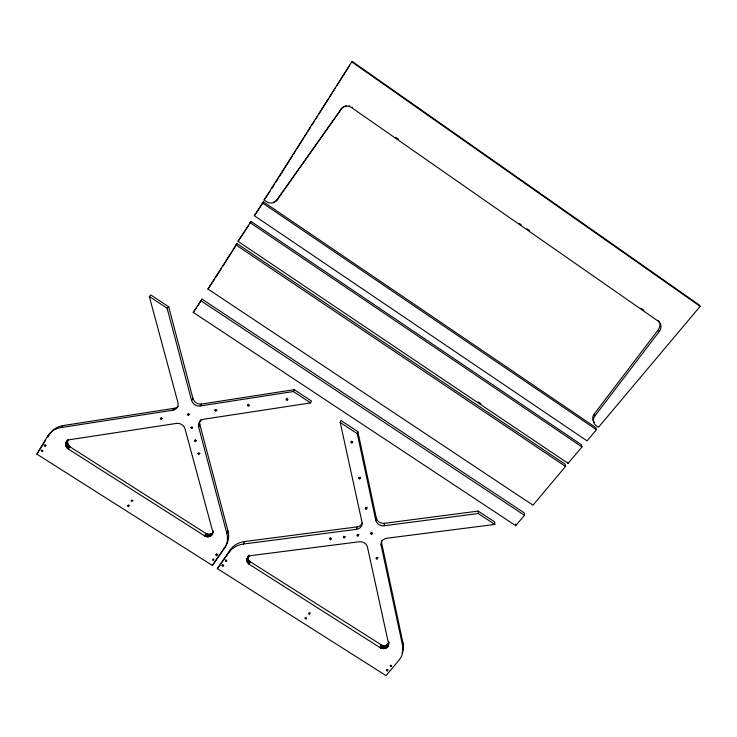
<?xml version="1.0" encoding="UTF-8"?>
<svg xmlns="http://www.w3.org/2000/svg" width="737" height="737" viewBox="0 0 737 737"><rect width="100%" height="100%" fill="white"/><g stroke="black" fill="none" stroke-linecap="round" stroke-linejoin="round"><path stroke-width="1.11" d="M65.584 444.181L66.662 441.223L69.25 439.768L176.502 423.397A7.186 6.393 31.4 0 1 185.042 428.925L212.652 531.285C213.748 535.652 207.972 538.296 204.674 535.9L68.283 448.999L66.238 446.723L65.584 444.181L67.509 442.145L68.154 439.786M246.812 559.954L248.102 556.951L250.783 555.624L359.26 541.759A7.002 6.172 13.5 0 1 367.45 547.066L388.537 643.539C389.21 647.86 383.424 649.96 380.255 647.759L249.207 564.275L246.904 560.921L247.89 556.942L246.84 559.475M362.3 523.003A7.02 6.255 14.2 0 1 357.067 526.891L244.564 541.557A23.289 20.185 21 0 0 230.349 549.645L217.378 568.642L386.059 675.636L398.947 660.269A23.114 19.613 11.7 0 0 402.614 645.695L402.927 642.802L381.591 542.81A7.002 6.2 11.4 0 1 381.526 540.783M387.321 647.15L387.708 644.258L388.804 642.48M387.644 646.8L388.031 643.908M387.929 646.423L388.436 643.327M388.261 645.805L388.786 641.614M388.528 644.921L388.777 642.996M386.114 648.007L386.51 645.115L387.708 644.258M386.557 647.759L386.943 644.866M386.953 647.473L387.349 644.58M385.165 648.385L385.562 645.483L386.51 645.115M385.654 648.219L386.05 645.317M384.134 648.588L384.539 645.686L385.562 645.483M384.659 648.505L385.055 645.612M383.065 648.606L383.47 645.713L384.539 645.686M383.599 648.624L384.005 645.723M381.996 648.449L382.402 645.557L250.239 561.723L248.48 559.798L247.853 557.421M382.531 648.551L382.936 645.658L382.402 645.557M380.725 648.007L381.14 645.115M381.222 648.219L381.637 645.326M381.471 648.311L381.886 645.409M380.255 647.759L380.67 644.866M195.13 439.63L195.351 440.44L196.401 440.68M248.148 404.198L248.36 405.037L249.428 405.276M402.614 645.695L381.158 545.334L381.591 542.81M384.502 523.316L478.212 511.1L494.684 521.971L494.794 524.44L478.239 513.523L384.088 525.757L384.502 523.316A7.057 6.311 11.9 0 1 376.285 517.954L357.869 431.652L340.872 420.431L340.218 422.448L362.014 522.192A7.057 6.274 14.3 0 1 356.515 529.341L243.505 544.026A23.4 20.249 21 0 0 229.225 552.151L217.378 568.642M286.527 398.284C286.757 400.55 288.729 398.349 286.315 398.883C285.053 400.117 288.047 401.186 287.808 399.408M384.088 525.757A7.094 6.329 12 0 1 375.824 520.377L376.285 517.954M330.148 537.54L330.489 538.461L331.539 538.452M360.78 477.235L360.061 477.954L359.02 477.263M356.515 529.341L357.067 526.891M375.824 520.377L357.307 433.725L357.869 431.652M248.774 563.943L249.815 561.401M249.207 564.275L250.239 561.723M248.028 563.197L249.06 560.645M248.378 563.584L249.419 561.041M247.208 561.88L248.249 559.337M247.439 562.331L248.48 559.798M247.706 562.773L248.747 560.231M246.831 560.442L247.881 557.909M248.47 556.628L249.161 554.952M246.904 560.921L247.945 558.388M247.033 561.41L248.074 558.867M246.932 559.005L248.323 555.818M224.177 548.927A23.556 20.424 24.6 0 0 226.83 533.376L198.603 426.87A7.204 6.467 29.9 0 1 203.67 419.242L310.618 402.918L311.419 400.992L294.238 389.652L201.505 404.06A7.241 6.541 32.2 0 1 192.947 398.477L168.69 306.767L150.947 295.058L149.316 296.477L177.912 402.503A7.259 6.495 33.5 0 1 172.919 410.205L61.189 427.534A24.21 20.793 35.2 0 0 47.509 436.387L36.85 454.121L212.367 565.454L224.942 547.278M243.505 544.026L244.564 541.557M229.225 552.151L230.349 549.645M161.2 417.418L161.339 418.432L162.564 418.561M226.83 533.376L227.982 530.953L199.92 424.871A7.167 6.44 30 0 1 200.925 419.593M212.367 565.454L223.311 549.701M149.316 296.477L167.152 308.25L191.574 400.366A7.278 6.569 32.2 0 0 200.178 405.976L293.354 391.522L294.238 389.652M210.754 535.946L213.325 532.142M211.16 535.652L212.376 533.219M212.735 532.759L213.564 530.907M211.519 535.329L213.463 531.626M209.372 536.564L210.598 534.132L211.97 533.514M209.861 536.407L211.086 533.966M210.321 536.195L211.547 533.763M208.341 536.748L209.566 534.316L210.598 534.132M208.866 536.683L210.091 534.251M207.272 536.739L208.507 534.307L209.566 534.316M207.806 536.766L209.041 534.334M206.194 536.545L207.438 534.113L208.507 534.307M206.728 536.665L207.963 534.233M205.162 536.158L206.406 533.726L207.438 534.113M205.678 536.37L206.913 533.938M204.674 535.9L205.927 533.468L70.19 446.944L68.163 444.678L67.509 442.145M310.47 612.843C306.048 613.626 312 615.717 308.932 612.843M358.983 534.62L358.329 535.099L357.381 534.629M378.007 557.504L377.353 557.983L376.404 557.522M45.261 440.8L36.85 454.121M47.896 437.087L48.983 435.291M193.205 312.368L202.021 299.121L524.2 512.878L524.449 515.32L515.743 525.674L193.205 312.368L196.318 308.158M207.935 289.033L237.038 243.643L565.076 464.19L565.546 466.447L532.971 505.195L207.935 289.033L214.707 279.028M238.023 241.34L251.059 221.441L581.429 444.724L581.981 446.898L568.126 463.38L238.023 241.34L244.97 231.086M254.247 215.637L263.413 201.874L595.818 427.589L596.454 429.689L587.048 440.873L254.247 215.637L255.389 214.587M346.187 105.778A8.291 7.987 82.3 0 0 341.111 109.288L277.14 199.709A7.96 7.591 55.8 0 1 266.536 201.708L264.086 200.049L352.111 61.364L698.934 304.796L700.15 306.352L598.527 427.22L596.261 425.682A7.72 6.983 -10.4 0 1 594.934 415.908L594.308 413.862L658.233 329.872A8.089 7.37 -21.3 0 0 658.021 320.236M197.461 306.352L202.021 299.121M215.913 277.112L221.349 268.508M222.556 266.591L231.003 253.206M232.21 251.299L237.038 243.643M246.186 229.161L248.627 225.301M249.843 223.366L251.059 221.441M255.96 213.675L263.413 201.874M270.083 191.307L264.086 200.049M271.916 188.396L274.367 184.517M275.592 182.583L278.042 178.704M279.259 176.76L292.119 156.401M293.344 154.457L295.795 150.578M297.011 148.634L303.137 138.943M304.363 136.999L306.813 133.121M308.038 131.186L310.48 127.308M311.705 125.364L314.155 121.485M315.381 119.541L317.214 116.639M318.439 114.696L328.232 99.182M329.457 97.238L331.908 93.359M333.133 91.425L335.584 87.546M336.809 85.603L349.66 65.243M198.603 426.87L199.92 424.871M200.178 405.976L201.505 404.06M277.14 199.709L341.111 109.288M223.891 548.457L224.849 547.112M191.574 400.366L192.947 398.477M172.919 410.205L174.365 408.28A7.223 6.467 33.6 0 0 178.114 406.28M594.934 415.908L659.228 331.549A8.135 7.407 -21.2 0 0 658.058 321.074L351.549 107.556A8.337 8.033 82.1 0 0 340.393 109.813M189.731 414.24L188.976 414.581L188.128 413.881M217.019 410.039L216.024 410.334L215.379 409.459M67.832 448.658L69.739 446.604M68.283 448.999L70.19 446.944M67.214 448.078L69.121 446.023M67.408 448.28L69.324 446.226M66.523 447.202L68.44 445.148M66.846 447.654L68.762 445.599M66.008 446.235L67.933 444.19M66.238 446.723L68.163 444.678M65.694 445.212L67.611 443.177M65.823 445.728L67.749 443.683M65.611 443.674L67.537 441.638M65.611 444.697L67.537 442.661M66.229 441.813L68.43 439.39M65.814 442.707L67.924 440.219M65.685 443.177L67.611 441.15M61.189 427.534L63.142 425.562L174.365 408.28M47.509 436.387L48.854 435.051M345.257 536.554L344.483 536.858L343.682 536.195M372.581 533.026L371.577 533.284L370.987 532.464M167.152 308.25L168.69 306.767M351.549 107.556L352.212 107.049M200.031 453.485L198.585 452.979M133.019 500.432C128.966 499.115 132.706 503.592 132.034 500.34M352.728 441.887L351.641 441.914L351.236 441.15M217.839 554.381L216.448 553.892M223.707 565.122L222.528 564.993M387.828 669.574L387.192 669.574M494.794 524.44L386.722 538.25A7.038 6.218 11.4 0 0 381.158 545.334M192.707 427.709L191.648 427.027M43.078 450.786C38.748 449.082 43.759 454.001 41.981 449.911M129.362 505.591L128.413 505.131M213.233 559.125C210.754 560.894 215.665 560.461 213.444 559.18M305.938 617.919C307.873 620.6 302.612 617.974 306.242 617.938M382.936 645.658L383.47 645.713M46.016 445.627L45.104 444.78M226.25 560.286C223.145 561.511 229.004 562.147 225.78 559.825M222.786 565.104C219.727 565.417 224.545 567.794 222.989 565.205M305.809 617.882L305.247 617.302M205.927 533.468L206.406 533.726M293.354 391.522L310.618 402.918M340.218 422.448L357.307 433.725M200.648 300.576L524.449 515.32M478.175 401.905L481.04 403.83M235.822 244.841L565.546 466.447M249.898 222.528L581.981 446.898M262.308 202.868L596.454 429.689M395.622 137.294L398.459 139.275M519.272 223.44L521.16 224.757M526.826 228.7L529.654 230.672M641.024 308.269L643.862 310.24M351.438 61.622L700.15 306.352M45.399 445.36C42.23 444.42 46.422 448.492 45.473 445.314M658.233 329.872L659.228 331.549M567.877 462.256L568.126 463.38M515.605 524.025L515.743 525.674M367.302 507.369L366.611 508.272L365.561 507.388M478.212 511.1L478.239 513.523M402.448 651.711A23.004 19.54 11.7 0 1 401.997 652.918M402.927 642.802A23.004 19.54 11.7 0 1 402.807 650.485M227.982 530.953A23.446 20.35 24.6 0 1 226.066 545.334M49.526 434.388A24.1 20.719 35.2 0 1 63.142 425.562M349.052 105.741A8.291 7.987 82.3 0 1 349.826 105.916M278.171 198.723A7.914 7.554 56 0 1 275.26 201.339M274.818 201.542A7.914 7.554 56 0 1 273.878 201.855M594.381 422.522A7.683 6.946 -10.5 0 1 593.939 421.979M593.681 421.601A7.683 6.946 -10.5 0 1 594.308 413.862M127.519 505.683C128.533 508.779 130.044 503.85 127.519 505.683M160.362 418.588C161.366 421.886 163.015 416.626 160.362 418.588M187.438 414.424C188.451 417.732 190.118 412.425 187.438 414.424M190.966 427.598C191.97 430.878 193.638 425.627 190.966 427.598M194.467 440.662C195.462 443.923 197.12 438.708 194.467 440.662M197.931 453.614C198.916 456.848 200.584 451.68 197.931 453.614M214.789 410.214C215.775 413.54 217.498 408.206 214.789 410.214M215.858 554.758C216.807 557.789 218.428 552.971 215.858 554.758M247.595 405.166C248.572 408.519 250.35 403.13 247.595 405.166M329.808 538.784C330.692 541.898 332.507 536.941 329.808 538.784M350.987 441.988C351.881 445.305 353.815 439.98 350.987 441.988M343.405 537.033C344.28 540.157 346.123 535.182 343.405 537.033M358.772 477.972C359.647 481.215 361.572 476.019 358.772 477.972M357.067 535.274C357.933 538.397 359.803 533.413 357.067 535.274M365.349 508.373C366.215 511.561 368.122 506.466 365.349 508.373M376.137 558.213C377.003 561.299 378.855 556.371 376.137 558.213M370.785 533.505C371.651 536.637 373.539 531.635 370.785 533.505M386.483 670.126C387.303 673.001 389.108 668.459 386.483 670.126M390.26 665.594C390.923 668.505 392.987 664.037 390.26 665.594"/></g></svg>
